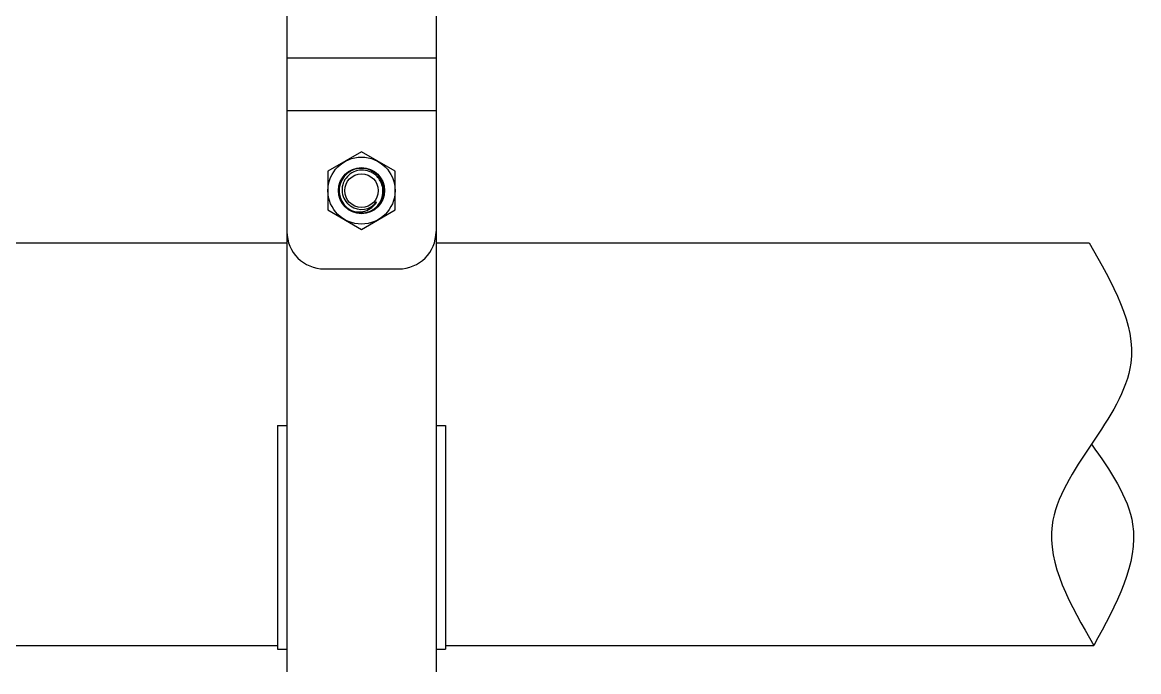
# Model space of a CAD drawing. Extents: x 185245 to 2166646, y -19957 to 815000.
# Drawn here: x 2005041 to 2007607, y 665140 to 666633 of the extents above; entities that cross this region are included whole.
import ezdxf

# ---------------------------------------------------------------- set-up
doc = ezdxf.new("R2010")
doc.units = 0
doc.header["$LTSCALE"] = 1000
doc.header["$MEASUREMENT"] = 0

# ---------------------------------------------------------------- blocks, each defined once
blk = doc.blocks.new('gfhhrryyfd')
at = {"linetype": 'Continuous'}
for p, q in [((3692863.5, -1760379.9), (3692863.5, -1762034.4)), ((3693206.5, -1760379.9), (3693206.5, -1762034.4)), ((3692863.5, -1760623), (3693206.5, -1760623)), ((3692863.5, -1760744.2), (3693206.5, -1760744.2)), ((3693035, -1760839.4), (3692957.9, -1760884)), ((3693112.1, -1760884), (3693035, -1760839.4)), ((3692957.9, -1760884), (3692957.9, -1760973)), ((3693112.1, -1760973), (3693112.1, -1760884)), ((3693072.9, -1760892.1), (3693072.9, -1760892)), ((3693087.6, -1760929.5), (3693087.6, -1760929.5)), ((3693087.6, -1760929.5), (3693087.6, -1760929.5)), ((3693084.3, -1760945.5), (3693084.2, -1760945.6)), ((3692957.9, -1760973), (3693035, -1761017.6)), ((3693035, -1761017.6), (3693112.1, -1760973)), ((3692177.7, -1761048.5), (3692863.5, -1761048.5)), ((3693206.5, -1761048.5), (3694707.5, -1761048.5)), ((3692949.3, -1761108.5), (3693120.7, -1761108.5)), ((3692842.1, -1761468.6), (3692863.5, -1761468.6)), ((3692842.1, -1761468.6), (3692842.1, -1761982.9)), ((3693206.5, -1761468.6), (3693227.9, -1761468.6)), ((3693227.9, -1761468.6), (3693227.9, -1761982.9)), ((3692177.7, -1761974.4), (3692842.1, -1761974.4)), ((3692842.1, -1761982.9), (3692863.5, -1761982.9)), ((3693206.5, -1761982.9), (3693227.9, -1761982.9)), ((3693227.9, -1761974.4), (3694718.2, -1761974.4))]:
    blk.add_line(p, q, dxfattribs=at)
for radius in [77.1, 53, 38.6]:
    blk.add_circle((3693035, -1760928.5), radius, dxfattribs=at)
for centre, radius, start, end in [((3693035, -1760928.5), 51.4, 289.2516, 285.8624), ((3693031.7, -1760924), 52.1, 37.5746, 37.804), ((3693035, -1760928.5), 52.6, 358.9347, 43.9347), ((3693035.1, -1760928.4), 52.4, 43.5298, 43.8601), ((3693032, -1760923.8), 51.8, 23.7868, 37.58), ((3693035.1, -1760928.4), 52.5, 42.2619, 43.5296), ((3693035.1, -1760927), 52.6, 339.7627, 355.681), ((3693035.2, -1760927), 52.5, 355.7063, 356.9019), ((3693035.1, -1760928.5), 52.5, 356.8796, 358.4789), ((3693035.2, -1760928.5), 52.4, 358.4793, 358.884), ((3693035.3, -1760927), 52.4, 356.9021, 357.2428), ((3693035.2, -1760928.3), 43.5, 225.5961, 226.2446), ((3693035.2, -1760928.3), 43.5, 226.2446, 228.0002), ((3693034, -1760927.4), 43.6, 228.6612, 231.1139), ((3693035.1, -1760928.4), 43.4, 227.9995, 230.7843), ((3693033.9, -1760927.5), 43.5, 231.1145, 231.9132), ((3693035, -1760928.5), 43.3, 234.1217, 323.4602), ((3693031.5, -1760932.9), 43.8, 316.6606, 330.8247), ((3693034.9, -1760928.4), 43.4, 312.0918, 313.8774), ((3693034.8, -1760928.4), 43.5, 313.8772, 315.0442), ((3693034.8, -1760928.4), 43.5, 315.0437, 319.2498), ((3693035, -1760928.5), 43.3, 319.2512, 320.8333), ((3693035.1, -1760928.6), 43.2, 320.8338, 321.0993), ((3693035.1, -1760928.6), 43.2, 321.0993, 321.4855), ((3693035.2, -1760928.6), 43.1, 321.4854, 322.2771), ((3693035.3, -1760928.7), 42.9, 322.2769, 323.4597), ((3693035.9, -1760927.2), 51.7, 312.1087, 339.2138), ((3693035.6, -1760927.1), 52, 339.2792, 339.7106), ((3693033.9, -1760927.5), 43.5, 231.9133, 232.2395), ((3693033.8, -1760927.6), 43.4, 232.2392, 233.5406), ((3693034.9, -1760928.6), 43.2, 230.7847, 232.8059), ((3693033.7, -1760927.7), 43.2, 233.5407, 234.432), ((3693033.7, -1760927.8), 43.1, 234.432, 235.3008), ((3693034.8, -1760928.8), 43, 232.8069, 233.4634), ((3693033.6, -1760927.9), 43, 235.3008, 236.124), ((3693034.8, -1760928.8), 42.9, 233.4634, 234.1215), ((3693033.6, -1760929.2), 51.2, 287.5508, 290.9671), ((3693031.2, -1760932.6), 44.3, 313.9118, 316.6738), ((3692949.3, -1761022.8), 85.7, 180, 270), ((3693120.7, -1761022.8), 85.7, 270, 0)]:
    blk.add_arc(centre, radius, start, end, dxfattribs=at)
for points, knots in [([(3693035, -1760881.4), (3693028.9, -1760881.6), (3693016.7, -1760884.4), (3693006.6, -1760891.7), (3693002.5, -1760896.1)], [0, 0, 0, 0, 0.500062, 1, 1, 1, 1]), ([(3693068.5, -1760893.8), (3693064, -1760889.7), (3693053.4, -1760883.2), (3693041.1, -1760881.2), (3693035, -1760881.4)], [0, 0, 0, 0, 0.500002, 1, 1, 1, 1]), ([(3693002.5, -1760896.1), (3692998.4, -1760900.5), (3692992, -1760910.8), (3692989.1, -1760928.8), (3692993.4, -1760946.5), (3693000.7, -1760956.2), (3693005.2, -1760960.1)], [0, 0, 0, 0, 0.250059, 0.500072, 0.750044, 1, 1, 1, 1]), ([(3693051.9, -1760977), (3693059.8, -1760974), (3693074.1, -1760963.9), (3693085.6, -1760940.4), (3693084.3, -1760914.3), (3693074.7, -1760899.4), (3693068.5, -1760893.8)], [0, 0, 0, 0, 0.250144, 0.500177, 0.750123, 1, 1, 1, 1]), ([(3693010, -1760973.4), (3693015.8, -1760975.9), (3693028.5, -1760978.7), (3693041.3, -1760976.4), (3693047.1, -1760974)], [0, 0, 0, 0, 0.500292, 1, 1, 1, 1]), ([(3694707.5, -1761048.5), (3694761.3, -1761142.1), (3694891.1, -1761367.8), (3694534.7, -1761655.1), (3694664.5, -1761880.8), (3694718.2, -1761974.4)], [0, 0, 0, 0, 1016.654342, 2454.420701, 3471.075043, 3471.075043, 3471.075043, 3471.075043]), ([(3694712.9, -1761511.4), (3694755.4, -1761571.9), (3694857.9, -1761717.9), (3694769.8, -1761879.6), (3694718.2, -1761974.4)], [597.636888, 597.636888, 597.636888, 597.636888, 845.186192, 1195.273775, 1195.273775, 1195.273775, 1195.273775])]:
    blk.add_open_spline(points, degree=3, knots=knots, dxfattribs=at)
blk.add_open_spline([(3693047.1, -1760974), (3693052.6, -1760971.8), (3693057.7, -1760968.6), (3693061.9, -1760964.5)], degree=3, dxfattribs=at)

msp = doc.modelspace()

# ---------------------------------------------------------------- block references
at = {"lineweight": -3, "xscale": 0.9999959468841553, "yscale": 0.9999959506094456, "zscale": 0.9999959495959999}
msp.add_blockref('gfhhrryyfd', (-1687199, 2427167.7, 0), dxfattribs=at)

doc.saveas('drawing.dxf')
